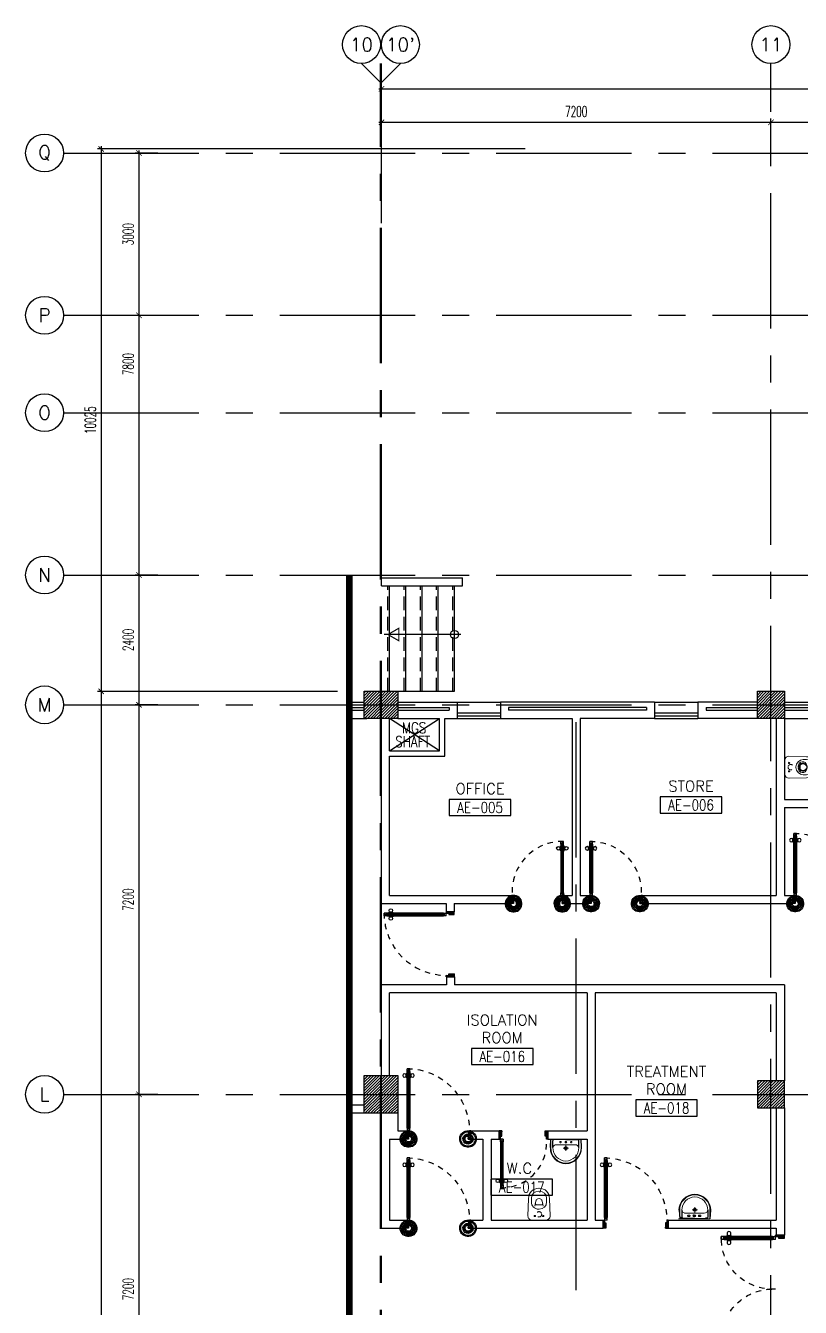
# Model space of a CAD drawing. Extents: x 0.8 to 94.1, y -6.1 to 84.2.
# Drawn here: x 0.78 to 15.1, y 60.55 to 84.24 of the extents above; entities that cross this region are included whole.
import ezdxf
from ezdxf.enums import TextEntityAlignment as Align

# ---------------------------------------------------------------- set-up
doc = ezdxf.new("R2010")
doc.units = 0
doc.header["$MEASUREMENT"] = 0
doc.header["$PDMODE"] = 3
doc.header["$PDSIZE"] = 0.1
for name, pattern in [('CENTER2', [1.125, 0.75, -0.125, 0.125, -0.125]), ('CENTERX2', [4, 2.5, -0.5, 0.5, -0.5]), ('DASHED', [0.75, 0.5, -0.25]), ('HIDDEN', [0.375, 0.25, -0.125]), ('HIDDEN2', [0.1875, 0.125, -0.0625])]:
    doc.linetypes.add(name, pattern=pattern)
doc.layers.get('0').update_dxf_attribs({"color": 11, "linetype": 'CONTINUOUS'})
doc.layers.get('DEFPOINTS').update_dxf_attribs({"color": 11, "linetype": 'CONTINUOUS'})
for name, color, linetype in [('AX', 11, 'CONTINUOUS'), ('AX-CR', 11, 'CONTINUOUS'), ('AX-DIM', 11, 'CONTINUOUS'), ('AX-TXT', 11, 'CONTINUOUS'), ('AXES', 11, 'CENTERX2'), ('COL', 11, 'CONTINUOUS'), ('DOOR', 11, 'CONTINUOUS'), ('DOOR-DIM', 11, 'CONTINUOUS'), ('ELEV', 11, 'CONTINUOUS'), ('FIX', 11, 'CONTINUOUS'), ('HAT', 11, 'CONTINUOUS'), ('INSUL', 11, 'CONTINUOUS'), ('RM-BOX', 11, 'CONTINUOUS'), ('RM-NAME', 11, 'CONTINUOUS'), ('RM-NO', 11, 'CONTINUOUS'), ('SHAFT', 11, 'CONTINUOUS'), ('Step', 11, 'CONTINUOUS'), ('STR', 11, 'CONTINUOUS'), ('WALL', 11, 'CONTINUOUS'), ('WIN', 11, 'CONTINUOUS')]:
    doc.layers.add(name, color=color, linetype=linetype)
doc.styles.add('ROMANS', font='ROMANS.shx', dxfattribs={"width": 0.6})
doc.dimstyles.new('STANDARD in', dxfattribs={"dimtxt": 0.2, "dimasz": 0.1, "dimexe": 0.07, "dimexo": 0.05, "dimgap": 0.1, "dimtad": 1, "dimdec": 0, "dimlfac": 1000, "dimzin": 0, "dimdsep": 46, "dimtxsty": 'ROMANS', "dimblk": 'ARCHTICK', "dimcen": 0.05, "dimdle": 0.05, "dimclrd": 7, "dimclre": 7, "dimclrt": 2, "dimadec": 0, "dimazin": 0, "dimtfac": 1, "dimtdec": 0, "dimtmove": 2, "dimatfit": 3, "dimldrblk": 'ARCHTICK', "dimfxl": 0, "dimtolj": 1, "dimtzin": 0, "dimarcsym": 0})

# ---------------------------------------------------------------- blocks, each defined once
blk = doc.blocks.new('_ARCHTICK')
at = {"color": 0, "linetype": 'ByBlock', "const_width": 0.15}
blk.add_lwpolyline([(-0.5, -0.5), (0.5, 0.5)], dxfattribs=at)
blk = doc.blocks.new('*D137')
at = {"layer": 'AX-DIM', "color": 7, "lineweight": -2}
for p, q in [((7.307, 83.075), (82.097, 83.075)), ((7.357, 80.592), (7.357, 83.145)), ((82.047, 70.946), (82.047, 83.145))]:
    blk.add_line(p, q, dxfattribs=at)
at = {"layer": 'DEFPOINTS', "color": 0}
for p in [(82.047, 83.075), (7.357, 80.542), (82.047, 70.896)]:
    blk.add_point(p, dxfattribs=at)
at = {"layer": 'AX-DIM', "color": 7, "lineweight": -2, "xscale": 0.1, "yscale": 0.1, "zscale": 0.1, "rotation": 180}
blk.add_blockref('_ARCHTICK', (7.357, 83.075), dxfattribs=at)
at = {"layer": 'AX-DIM', "color": 7, "lineweight": -2, "xscale": 0.1, "yscale": 0.1, "zscale": 0.1}
blk.add_blockref('_ARCHTICK', (82.047, 83.075), dxfattribs=at)
at = {"layer": 'AX-DIM', "color": 2, "insert": (44.702, 83.275), "char_height": 0.2, "attachment_point": 5, "style": 'ROMANS'}
blk.add_mtext('\\A1;74690', dxfattribs=at)
blk = doc.blocks.new('A$C24ED45A6')
at = {"layer": 'DOOR', "color": 0, "linetype": 'ByBlock'}
for p, q in [((909, 1055), (909, 990)), ((918, 1055), (909, 1055)), ((918, 990), (909, 990)), ((918, 978), (918, 1068)), ((925, 1068), (918, 1068)), ((918, 1055), (918, 990)), ((925, 978), (918, 978)), ((925, 1100), (925, 1150)), ((925, 1150), (975, 1150)), ((975, 1150), (925, 1150)), ((942, 1100), (925, 1100)), ((942, 1100), (942, 1120)), ((958, 1120), (942, 1120)), ((958, 1100), (958, 1120)), ((975, 1100), (958, 1100)), ((975, 1100), (975, 1150)), ((975, 1068), (982, 1068)), ((975, 978), (982, 978)), ((982, 978), (982, 1068)), ((982, 1055), (982, 990)), ((982, 1055), (991, 1055)), ((982, 990), (991, 990)), ((991, 1055), (991, 990)), ((0, 0), (0, 150)), ((0, 150), (25, 150)), ((50, 0), (0, 0)), ((25, 150), (25, 100)), ((25, 100), (50, 100)), ((50, 100), (50, 0)), ((925, 150), (925, 200)), ((925, 200), (942, 200)), ((925, 150), (975, 150)), ((942, 200), (942, 180)), ((942, 180), (958, 180)), ((975, 100), (950, 100)), ((950, 100), (950, 0)), ((958, 180), (958, 200)), ((958, 200), (975, 200)), ((975, 200), (975, 150)), ((1000, 150), (975, 150)), ((975, 150), (975, 100)), ((1000, 150), (1000, 0)), ((950, 0), (1000, 0))]:
    blk.add_line(p, q, dxfattribs=at)
at = {"layer": 'DOOR', "linetype": 'ByBlock'}
for p, q in [((925, 1100), (925, 200)), ((942, 200), (942, 1100)), ((958, 200), (958, 1100)), ((975, 200), (975, 1100))]:
    blk.add_line(p, q, dxfattribs=at)
at = {"layer": 'DOOR', "color": 9, "linetype": 'ByBlock'}
for p, q in [((50, 0), (0, 114)), ((50, 0), (0, 40)), ((50, 0), (37, 100)), ((950, 0), (1000, 114)), ((950, 0), (963, 100)), ((950, 0), (1000, 40))]:
    blk.add_line(p, q, dxfattribs=at)
at = {"layer": 'DOOR', "color": 0, "linetype": 'ByBlock'}
for centre in [(876, 1023), (1024, 1023)]:
    blk.add_circle(centre, 32.4, dxfattribs=at)
at = {"layer": 'DOOR', "linetype": 'HIDDEN', "ltscale": 0.5}
blk.add_arc((950, 222), 928, 88.456, 184.4816, dxfattribs=at)
at = {"layer": 'DOOR', "color": 9, "linetype": 'ByBlock'}
for centre, radius, start, end in [((50, 0), 154, 103.7142, 108.8947), ((50, 0), 134, 100.72, 111.8402), ((50, 0), 114, 102.6226, 115.9162), ((50, 0), 94.4, 90, 121.9818), ((50, 0), 74.4, 90, 132.2236), ((50, 0), 54.4, 90, 156.7926), ((50, 0), 34.4, 90, 180), ((50, 0), 14.4, 90, 180), ((950, 0), 94.4, 58.0182, 90), ((950, 0), 74.4, 47.7764, 90), ((950, 0), 54.4, 23.2074, 90), ((950, 0), 34.4, 0, 90), ((950, 0), 14.4, 0, 90), ((950, 0), 134, 68.1598, 79.28), ((950, 0), 114, 64.0838, 77.3774), ((950, 0), 154, 71.1053, 76.2858)]:
    blk.add_arc(centre, radius, start, end, dxfattribs=at)
at = {"layer": 'WALL'}
blk.add_line((1000, 0), (1000, 150), dxfattribs=at)
blk = doc.blocks.new('RM1')
at = {"layer": 'RM-BOX'}
blk.add_lwpolyline([(570, -200), (-570, -200), (-570, -500), (570, -500)], close=True, dxfattribs=at)
at = {"layer": 'RM-NAME', "style": 'ROMANS'}
for tag, p in [('ROOMNAME1', (0, 324)), ('ROOMNAME2', (0, 0))]:
    blk.add_attdef(tag, text='', height=200, dxfattribs=at).set_placement(p, align=Align.MIDDLE)
at = {"layer": 'RM-NO', "style": 'ROMANS', "width": 0.8}
blk.add_attdef('ROOMNO', text='', height=200, dxfattribs=at).set_placement((0, -350), align=Align.MIDDLE)
blk = doc.blocks.new('*X116')
at = {"color": 0}
for p, q in [((73379, 62348), (73832, 62801)), ((73379, 62401), (73779, 62801)), ((73379, 62454), (73726, 62801)), ((73379, 62507), (73673, 62801)), ((73379, 62560), (73620, 62801)), ((73379, 62614), (73567, 62801)), ((73379, 62667), (73514, 62801)), ((73379, 62720), (73461, 62801)), ((73379, 62773), (73408, 62801)), ((73385, 62301), (73879, 62795)), ((73438, 62301), (73879, 62742)), ((73491, 62301), (73879, 62689)), ((73544, 62301), (73879, 62636)), ((73597, 62301), (73879, 62583)), ((73650, 62301), (73879, 62530)), ((73703, 62301), (73879, 62477)), ((73756, 62301), (73879, 62424)), ((73809, 62301), (73879, 62371)), ((73862, 62301), (73879, 62318))]:
    blk.add_line(p, q, dxfattribs=at)
blk = doc.blocks.new('LAV1')
at = {"layer": 'FIX', "linetype": 'DASHED', "lineweight": 20, "ltscale": 0.05}
for p, q in [((0, 170), (0, 270)), ((0, 170), (0, 270)), ((50, 220), (-50, 220))]:
    blk.add_line(p, q, dxfattribs=at)
at = {"layer": 'FIX', "linetype": 'ByBlock', "ltscale": 0.3}
for p, q in [((-287, 210), (-280, 50)), ((-240, 210), (-240, 85)), ((0, 60), (-215, 60)), ((0, 60), (215, 60)), ((240, 210), (240, 85)), ((287, 210), (280, 50))]:
    blk.add_line(p, q, dxfattribs=at)
at = {"layer": 'FIX', "linetype": 'Continuous', "lineweight": 20}
for p, q in [((-280, 210), (-280, 50)), ((0, 50), (-280, 50)), ((0, 50), (-247, 50)), ((0, 155), (-170, 155)), ((0, 155), (170, 155)), ((0, 50), (280, 50)), ((0, 50), (247, 50)), ((280, 210), (280, 50))]:
    blk.add_line(p, q, dxfattribs=at)
at = {"layer": 'FIX', "lineweight": 20}
for p, q in [((16, 107), (-15, 107)), ((0, 92), (0, 123))]:
    blk.add_line(p, q, dxfattribs=at)
for centre, radius in [((0, 220), 29.5), ((0, 220), 22.5), ((0, 107), 15.5)]:
    blk.add_circle(centre, radius, dxfattribs=at)
at = {"layer": 'FIX', "linetype": 'HIDDEN', "lineweight": 20, "ltscale": 0.05}
for centre in [(-100, 107), (100, 107)]:
    blk.add_circle(centre, 12.4, dxfattribs=at)
at = {"layer": 'FIX', "linetype": 'ByBlock', "ltscale": 0.3}
for centre, radius, start, end in [((5, 212), 292, 90.9964, 180.3903), ((-5, 212), 292, 359.6097, 89.0036), ((-215, 85), 25, 180, 270), ((215, 85), 25, 270, 0)]:
    blk.add_arc(centre, radius, start, end, dxfattribs=at)
at = {"layer": 'FIX', "linetype": 'Continuous', "lineweight": 20}
for centre, radius, start, end in [((5, 212), 285, 91.0202, 180.4), ((-5, 212), 285, 359.6, 88.9798), ((5, 212), 245, 91.1813, 180.4657), ((-5, 212), 245, 359.5343, 88.8187), ((-170, 225), 70, 180, 270), ((170, 225), 70, 270, 0)]:
    blk.add_arc(centre, radius, start, end, dxfattribs=at)
blk = doc.blocks.new('COL50')
at = {"layer": 'COL'}
blk.add_lwpolyline([(-250, 250), (-250, -250), (250, -250), (250, 250)], close=True, dxfattribs=at)
blk = doc.blocks.new('*X115')
at = {"color": 0}
for p, q in [((73379, 69508), (73872, 70001)), ((73379, 69561), (73819, 70001)), ((73379, 69614), (73766, 70001)), ((73379, 69667), (73713, 70001)), ((73379, 69720), (73660, 70001)), ((73379, 69773), (73607, 70001)), ((73379, 69826), (73554, 70001)), ((73379, 69879), (73501, 70001)), ((73379, 69932), (73448, 70001)), ((73379, 69985), (73395, 70001)), ((73425, 69501), (73879, 69955)), ((73478, 69501), (73879, 69902)), ((73532, 69501), (73879, 69849)), ((73585, 69501), (73879, 69796)), ((73638, 69501), (73879, 69743)), ((73691, 69501), (73879, 69690)), ((73744, 69501), (73879, 69637)), ((73797, 69501), (73879, 69584)), ((73850, 69501), (73879, 69531))]:
    blk.add_line(p, q, dxfattribs=at)
blk = doc.blocks.new('WC1')
at = {"layer": 'FIX', "lineweight": 20}
for p, q in [((-482, 5), (-482, -5)), ((-429, 5), (-429, -5)), ((-289, 24), (-295, 0)), ((-295, 0), (-289, -24)), ((35, 204), (-293, 194)), ((-230, 141), (-293, 141)), ((-150, 76), (-245, 60)), ((-94, 5), (-94, -5)), ((108, 0), (108, 131)), ((108, -131), (108, 0)), ((-293, -141), (-230, -141)), ((-293, -194), (35, -204)), ((-245, -60), (-150, -76)), ((32, -204), (35, -204))]:
    blk.add_line(p, q, dxfattribs=at)
at = {"layer": 'FIX', "linetype": 'Continuous', "lineweight": 20}
blk.add_line((-175, -47), (-175, 45), dxfattribs=at)
at = {"layer": 'FIX', "linetype": 'HIDDEN2', "lineweight": 20, "ltscale": 0.3}
blk.add_circle((0, 0), 49.8, dxfattribs=at)
at = {"layer": 'FIX', "linetype": 'HIDDEN', "lineweight": 20, "ltscale": 0.05}
for centre in [(32, 78), (32, -77)]:
    blk.add_circle(centre, 11.6, dxfattribs=at)
at = {"layer": 'FIX', "lineweight": 20}
for centre, radius, start, end in [((-293, 5), 189, 90, 180), ((-293, 5), 136, 90, 180), ((-228, -7), 68.2, 128.9242, 152.8468), ((-219, -18), 82, 108.496, 128.9242), ((-230, 5), 136, 360, 90), ((35, 131), 73, 360, 90), ((-293, -5), 189, 180, 270), ((-293, -5), 136, 180, 270), ((-228, 7), 68.2, 207.1532, 231.0758), ((-219, 18), 82, 231.0758, 251.504), ((-230, -5), 136, 270, 0), ((35, -131), 73, 270, 0)]:
    blk.add_arc(centre, radius, start, end, dxfattribs=at)
at = {"layer": 'FIX', "linetype": 'Continuous', "lineweight": 20}
for centre, start, end in [((-198, 46), 357.6662, 91.6121), ((-197, -46), 268.3879, 2.3338)]:
    blk.add_arc(centre, 22.3, start, end, dxfattribs=at)
blk = doc.blocks.new('*D161')
at = {"layer": 'AX-DIM', "color": 7, "linetype": 'ByBlock', "lineweight": -2}
for p, q in [((14.507, 82.457), (21.807, 82.457)), ((14.557, 82.107), (14.557, 82.527)), ((21.757, 82.107), (21.757, 82.527))]:
    blk.add_line(p, q, dxfattribs=at)
at = {"layer": 'DEFPOINTS', "color": 0, "linetype": 'ByBlock'}
for p in [(21.757, 82.457), (14.557, 82.057), (21.757, 82.057)]:
    blk.add_point(p, dxfattribs=at)
at = {"layer": 'AX-DIM', "color": 7, "linetype": 'ByBlock', "lineweight": -2, "xscale": 0.1, "yscale": 0.1, "zscale": 0.1, "rotation": 180}
blk.add_blockref('_ARCHTICK', (14.557, 82.457), dxfattribs=at)
at = {"layer": 'AX-DIM', "color": 7, "linetype": 'ByBlock', "lineweight": -2, "xscale": 0.1, "yscale": 0.1, "zscale": 0.1}
blk.add_blockref('_ARCHTICK', (21.757, 82.457), dxfattribs=at)
at = {"layer": 'AX-DIM', "color": 2, "linetype": 'ByBlock', "insert": (18.157, 82.657), "char_height": 0.2, "attachment_point": 5, "style": 'ROMANS'}
blk.add_mtext('\\A1;7200', dxfattribs=at)
blk = doc.blocks.new('*D160')
at = {"layer": 'AX-DIM', "color": 7, "linetype": 'ByBlock', "lineweight": -2}
for p, q in [((7.307, 82.457), (14.607, 82.457)), ((7.357, 82.107), (7.357, 82.527)), ((14.557, 82.107), (14.557, 82.527))]:
    blk.add_line(p, q, dxfattribs=at)
at = {"layer": 'DEFPOINTS', "color": 0, "linetype": 'ByBlock'}
for p in [(14.557, 82.457), (7.357, 82.057), (14.557, 82.057)]:
    blk.add_point(p, dxfattribs=at)
at = {"layer": 'AX-DIM', "color": 7, "linetype": 'ByBlock', "lineweight": -2, "xscale": 0.1, "yscale": 0.1, "zscale": 0.1, "rotation": 180}
blk.add_blockref('_ARCHTICK', (7.357, 82.457), dxfattribs=at)
at = {"layer": 'AX-DIM', "color": 7, "linetype": 'ByBlock', "lineweight": -2, "xscale": 0.1, "yscale": 0.1, "zscale": 0.1}
blk.add_blockref('_ARCHTICK', (14.557, 82.457), dxfattribs=at)
at = {"layer": 'AX-DIM', "color": 2, "linetype": 'ByBlock', "insert": (10.957, 82.657), "char_height": 0.2, "attachment_point": 5, "style": 'ROMANS'}
blk.add_mtext('\\A1;7200', dxfattribs=at)
blk = doc.blocks.new('AXU')
at = {"layer": 'AX-CR'}
blk.add_circle((0, 350), 350, dxfattribs=at)
at = {"layer": 'AX-TXT', "style": 'ROMANS'}
blk.add_attdef('AX', text='', height=250, dxfattribs=at).set_placement((0, 350), align=Align.MIDDLE)
blk = doc.blocks.new('C-300')
at = {"layer": 'HAT', "linetype": 'ByBlock', "ltscale": 0.3}
h = blk.add_hatch(dxfattribs=at)
h.set_pattern_fill('ANSI31', color=8, scale=300, style=0)
h.set_pattern_definition([(45, (-258496.182, -82361.005), (-26.5165043, 26.5165043), [])])
h.paths.add_polyline_path([(300, 500), (0, 500), (0, 250), (300, 250)])
h.paths.add_polyline_path([(300, 250), (0, 250), (0, 0), (300, 0)])
at = {"layer": 'COL'}
blk.add_lwpolyline([(0, 500), (300, 500), (300, 0), (0, 0)], close=True, dxfattribs=at)
blk = doc.blocks.new('C-300A')
at = {"layer": 'SHAFT', "color": 6, "linetype": 'ByBlock', "ltscale": 0.3}
for p in [(-300, 0), (20, 0)]:
    blk.add_blockref('C-300', p, dxfattribs=at)
blk = doc.blocks.new('DOOR100')
at = {"layer": 'DOOR', "color": 7, "linetype": 'ByBlock'}
for p, q in [((-91, 1205), (-91, 1140)), ((-82, 1205), (-91, 1205)), ((-82, 1128), (-82, 1218)), ((-75, 1218), (-82, 1218)), ((-82, 1205), (-82, 1140)), ((-75, 1250), (-75, 1300)), ((-75, 1300), (-25, 1300)), ((-25, 1300), (-75, 1300)), ((-58, 1250), (-75, 1250)), ((-58, 1250), (-58, 1270)), ((-42, 1270), (-58, 1270)), ((-42, 1250), (-42, 1270)), ((-25, 1250), (-42, 1250)), ((-25, 1250), (-25, 1300)), ((-25, 1218), (-18, 1218)), ((-18, 1128), (-18, 1218)), ((-18, 1205), (-18, 1140)), ((-18, 1205), (-9, 1205)), ((-9, 1205), (-9, 1140)), ((-82, 1140), (-91, 1140)), ((-75, 1128), (-82, 1128)), ((-25, 1128), (-18, 1128)), ((-18, 1140), (-9, 1140)), ((-1200, 0), (-1200, 150)), ((-1200, 150), (-1175, 150)), ((-1200, 150), (-1200, 0)), ((-1150, 0), (-1200, 114)), ((-1150, 0), (-1200, 40)), ((-1150, 0), (-1200, 0)), ((-1175, 150), (-1175, 100)), ((-1175, 100), (-1150, 100)), ((-1150, 0), (-1163, 100)), ((-1150, 100), (-1150, 0)), ((-75, 200), (-58, 200)), ((-75, 150), (-75, 200)), ((-75, 150), (-25, 150)), ((-58, 200), (-58, 180)), ((-58, 180), (-42, 180)), ((-50, 0), (0, 114)), ((-50, 100), (-50, 0)), ((-50, 0), (-37, 100)), ((-25, 100), (-50, 100)), ((-50, 0), (0, 40)), ((-50, 0), (0, 0)), ((-42, 200), (-25, 200)), ((-42, 180), (-42, 200)), ((-25, 200), (-25, 150)), ((0, 150), (-25, 150)), ((-25, 150), (-25, 100)), ((0, 0), (0, 150)), ((0, 150), (0, 0))]:
    blk.add_line(p, q, dxfattribs=at)
at = {"layer": 'DOOR', "linetype": 'ByBlock'}
for p, q in [((-75, 1250), (-75, 200)), ((-58, 200), (-58, 1250)), ((-42, 200), (-42, 1250)), ((-25, 200), (-25, 1250))]:
    blk.add_line(p, q, dxfattribs=at)
at = {"layer": 'DOOR', "color": 7, "linetype": 'ByBlock'}
for centre in [(-124, 1173), (24, 1173)]:
    blk.add_circle(centre, 32.4, dxfattribs=at)
at = {"layer": 'DOOR', "linetype": 'HIDDEN', "ltscale": 0.5}
blk.add_arc((-25, 150), 1150, 90, 180, dxfattribs=at)
at = {"layer": 'DOOR', "color": 7, "linetype": 'ByBlock'}
for centre, radius, start, end in [((-1150, 0), 154, 103.7142, 108.8947), ((-1150, 0), 134, 100.72, 111.8402), ((-1150, 0), 94.4, 90, 121.9818), ((-1150, 0), 74.4, 90, 132.2236), ((-1150, 0), 54.4, 90, 156.7926), ((-1150, 0), 34.4, 90, 180), ((-1150, 0), 14.4, 90, 180), ((-50, 0), 94.4, 58.0182, 90), ((-50, 0), 74.4, 47.7764, 90), ((-50, 0), 54.4, 23.2074, 90), ((-50, 0), 34.4, 0, 90), ((-50, 0), 14.4, 0, 90), ((-50, 0), 134, 68.1598, 79.28), ((-50, 0), 114, 64.0838, 77.3774), ((-50, 0), 154, 71.1053, 76.2858)]:
    blk.add_arc(centre, radius, start, end, dxfattribs=at)
blk = doc.blocks.new('DOOR90')
at = {"layer": 'DOOR', "color": 7, "linetype": 'ByBlock'}
for p, q in [((-150, 0), (0, 0)), ((-150, 0), (-150, -25)), ((0, -50), (-114, 0)), ((0, -50), (-40, 0)), ((0, -50), (0, 0)), ((-1000, -25), (-1050, -25)), ((-1050, -75), (-1050, -25)), ((-1050, -25), (-1050, -75)), ((-1000, -75), (-1050, -75)), ((-1000, -42), (-1020, -42)), ((-1020, -42), (-1020, -58)), ((-1000, -58), (-1020, -58)), ((-1000, -25), (-1000, -42)), ((-1000, -58), (-1000, -75)), ((-878, -18), (-968, -18)), ((-968, -25), (-968, -18)), ((-968, -75), (-968, -82)), ((-878, -82), (-968, -82)), ((-955, -9), (-890, -9)), ((-955, -18), (-955, -9)), ((-955, -18), (-890, -18)), ((-955, -82), (-890, -82)), ((-955, -82), (-955, -91)), ((-955, -91), (-890, -91)), ((-890, -18), (-890, -9)), ((-890, -82), (-890, -91)), ((-878, -25), (-878, -18)), ((-878, -75), (-878, -82)), ((-200, -25), (-150, -25)), ((-200, -42), (-200, -25)), ((-180, -42), (-200, -42)), ((-200, -58), (-180, -58)), ((-200, -75), (-200, -58)), ((-150, -75), (-200, -75)), ((-180, -58), (-180, -42)), ((-150, -25), (-100, -25)), ((-150, -75), (-150, -25)), ((-100, -25), (-100, -50)), ((0, -50), (-100, -37)), ((-100, -50), (0, -50)), ((-150, -875), (-100, -875)), ((-150, -900), (-150, -875)), ((-150, -900), (0, -900)), ((0, -900), (-150, -900)), ((0, -850), (-114, -900)), ((-100, -875), (-100, -850)), ((0, -850), (-100, -863)), ((-100, -850), (0, -850)), ((0, -850), (-40, -900)), ((0, -850), (0, -900))]:
    blk.add_line(p, q, dxfattribs=at)
at = {"layer": 'DOOR', "linetype": 'ByBlock'}
for p, q in [((-200, -25), (-1000, -25)), ((-200, -42), (-1000, -42)), ((-200, -58), (-1000, -58)), ((-1000, -75), (-200, -75))]:
    blk.add_line(p, q, dxfattribs=at)
at = {"layer": 'DOOR', "color": 7, "linetype": 'ByBlock'}
for centre in [(-923, 24), (-923, -124)]:
    blk.add_circle(centre, 32.4, dxfattribs=at)
for centre, radius, start, end in [((0, -50), 154, 161.1053, 166.2858), ((0, -50), 94.4, 148.0182, 180), ((0, -50), 134, 158.1598, 169.28), ((0, -50), 114, 154.0838, 167.3774), ((0, -50), 74.4, 137.7764, 180), ((0, -50), 54.4, 113.2074, 180), ((0, -50), 34.4, 90, 180), ((0, -50), 14.4, 90, 180), ((0, -850), 154, 193.7142, 198.8947), ((0, -850), 134, 190.72, 201.8402), ((0, -850), 94.4, 180, 211.9818), ((0, -850), 74.4, 180, 222.2236), ((0, -850), 54.4, 180, 246.7926), ((0, -850), 34.4, 180, 270), ((0, -850), 14.4, 180, 270)]:
    blk.add_arc(centre, radius, start, end, dxfattribs=at)
at = {"layer": 'DOOR', "linetype": 'HIDDEN', "ltscale": 0.5}
blk.add_arc((-222, -50), 828, 178.2701, 275.003, dxfattribs=at)
blk = doc.blocks.new('A$C49F1192B')
at = {"layer": 'DOOR', "color": 0, "linetype": 'ByBlock', "xscale": -1, "rotation": 270}
blk.add_blockref('DOOR100', (0, 1200), dxfattribs=at)
blk = doc.blocks.new('A$C272A55A0')
at = {"layer": 'DOOR', "color": 0, "linetype": 'ByBlock'}
for p, q in [((0, 900), (0, 1050)), ((50, 1050), (0, 1050)), ((0, 900), (25, 900)), ((25, 950), (50, 950)), ((25, 900), (25, 950)), ((75, 900), (25, 900)), ((25, 850), (25, 900)), ((58, 870), (42, 870)), ((42, 870), (42, 850)), ((50, 950), (50, 1050)), ((58, 850), (58, 870)), ((75, 900), (75, 850)), ((1725, 900), (1775, 900)), ((1725, 900), (1725, 850)), ((1742, 870), (1758, 870)), ((1742, 850), (1742, 870)), ((1750, 950), (1750, 1050)), ((1750, 1050), (1800, 1050)), ((1775, 950), (1750, 950)), ((1758, 870), (1758, 850)), ((1775, 900), (1775, 950)), ((1800, 900), (1775, 900)), ((1775, 850), (1775, 900)), ((1800, 1050), (1800, 900)), ((42, 850), (25, 850)), ((75, 850), (58, 850)), ((1725, 850), (1742, 850)), ((1758, 850), (1775, 850)), ((25, 50), (42, 50)), ((25, 50), (25, 0)), ((25, 0), (75, 0)), ((75, 0), (25, 0)), ((42, 50), (42, 30)), ((42, 30), (58, 30)), ((58, 50), (75, 50)), ((58, 50), (58, 30)), ((75, 50), (75, 0)), ((1718, 160), (1709, 160)), ((1709, 95), (1709, 160)), ((1718, 95), (1709, 95)), ((1725, 173), (1718, 173)), ((1718, 173), (1718, 83)), ((1718, 95), (1718, 160)), ((1725, 83), (1718, 83)), ((1742, 50), (1725, 50)), ((1725, 50), (1725, 0)), ((1775, 0), (1725, 0)), ((1725, 0), (1775, 0)), ((1742, 50), (1742, 30)), ((1758, 30), (1742, 30)), ((1775, 50), (1758, 50)), ((1758, 50), (1758, 30)), ((1775, 173), (1782, 173)), ((1775, 83), (1782, 83)), ((1775, 50), (1775, 0)), ((1782, 173), (1782, 83)), ((1782, 160), (1791, 160)), ((1782, 95), (1782, 160)), ((1782, 95), (1791, 95)), ((1791, 95), (1791, 160))]:
    blk.add_line(p, q, dxfattribs=at)
at = {"layer": 'DOOR', "color": 9, "linetype": 'ByBlock'}
for p, q in [((50, 1050), (0, 1010)), ((50, 1050), (0, 937)), ((50, 1050), (37, 950)), ((1750, 1050), (1800, 1010)), ((1750, 1050), (1800, 937)), ((1750, 1050), (1763, 950))]:
    blk.add_line(p, q, dxfattribs=at)
at = {"layer": 'DOOR', "linetype": 'ByBlock'}
for p, q in [((25, 850), (25, 50)), ((42, 850), (42, 50)), ((58, 850), (58, 50)), ((75, 50), (75, 850)), ((1725, 50), (1725, 850)), ((1742, 850), (1742, 50)), ((1758, 850), (1758, 50)), ((1775, 850), (1775, 50))]:
    blk.add_line(p, q, dxfattribs=at)
at = {"layer": 'DOOR', "color": 0, "linetype": 'ByBlock'}
for centre in [(1676, 128), (1824, 128)]:
    blk.add_circle(centre, 32.4, dxfattribs=at)
at = {"layer": 'DOOR', "color": 9, "linetype": 'ByBlock'}
for centre, radius, start, end in [((50, 1050), 54.4, 203.2074, 270), ((50, 1050), 74.4, 227.7764, 270), ((50, 1050), 94.4, 238.0182, 270), ((50, 1050), 114, 244.0838, 257.3774), ((50, 1050), 134, 248.1598, 259.28), ((50, 1050), 154, 251.1053, 256.2858), ((50, 1050), 34.4, 180, 270), ((50, 1050), 14.4, 180, 270), ((1750, 1050), 14.4, 270, 0), ((1750, 1050), 34.4, 270, 0), ((1750, 1050), 54.4, 270, 336.7926), ((1750, 1050), 74.4, 270, 312.2236), ((1750, 1050), 94.4, 270, 301.9818), ((1750, 1050), 114, 282.6226, 295.9162), ((1750, 1050), 134, 280.72, 291.8402), ((1750, 1050), 154, 283.7142, 288.8947)]:
    blk.add_arc(centre, radius, start, end, dxfattribs=at)
at = {"layer": 'DOOR', "linetype": 'HIDDEN', "ltscale": 0.5}
for centre, start, end in [((50, 851), 268.3174, 3.2965), ((1750, 851), 176.7035, 271.6826)]:
    blk.add_arc(centre, 851, start, end, dxfattribs=at)
at = {"layer": 'WALL', "linetype": 'ByBlock'}
blk.add_line((1800, 900), (1800, 1050), dxfattribs=at)
blk = doc.blocks.new('AXR')
at = {"layer": 'AX-CR'}
blk.add_circle((350, 0), 350, dxfattribs=at)
at = {"layer": 'AX-TXT', "style": 'ROMANS'}
blk.add_attdef('AX', text='', height=250, dxfattribs=at).set_placement((350, 0), align=Align.MIDDLE)
blk = doc.blocks.new('*D139')
at = {"layer": 'AX-DIM', "color": 7, "lineweight": -2}
for p, q in [((6.542, 71.939), (2.103, 71.939)), ((2.173, 71.989), (2.173, 12.569)), ((12.756, 12.619), (2.103, 12.619))]:
    blk.add_line(p, q, dxfattribs=at)
at = {"layer": 'DEFPOINTS', "color": 0}
for p in [(6.592, 71.939), (2.173, 12.619), (12.806, 12.619)]:
    blk.add_point(p, dxfattribs=at)
at = {"layer": 'AX-DIM', "color": 7, "lineweight": -2, "xscale": 0.1, "yscale": 0.1, "zscale": 0.1}
for p, rotation in [((2.173, 71.939), 90), ((2.173, 12.619), 270)]:
    blk.add_blockref('_ARCHTICK', p, dxfattribs=dict(at, rotation=rotation))
at = {"layer": 'AX-DIM', "color": 2, "insert": (1.973, 42.279), "char_height": 0.2, "attachment_point": 5, "rotation": 90, "style": 'ROMANS'}
blk.add_mtext('\\A1;59320', dxfattribs=at)
blk = doc.blocks.new('*D140')
at = {"layer": 'AX-DIM', "color": 7, "lineweight": -2}
for p, q in [((3.223, 71.689), (2.803, 71.689)), ((2.873, 71.739), (2.873, 64.439)), ((3.223, 64.489), (2.803, 64.489))]:
    blk.add_line(p, q, dxfattribs=at)
at = {"layer": 'DEFPOINTS', "color": 0}
for p in [(3.273, 71.689), (2.873, 64.489), (3.273, 64.489)]:
    blk.add_point(p, dxfattribs=at)
at = {"layer": 'AX-DIM', "color": 7, "lineweight": -2, "xscale": 0.1, "yscale": 0.1, "zscale": 0.1}
for p, rotation in [((2.873, 71.689), 90), ((2.873, 64.489), 270)]:
    blk.add_blockref('_ARCHTICK', p, dxfattribs=dict(at, rotation=rotation))
at = {"layer": 'AX-DIM', "color": 2, "insert": (2.673, 68.089), "char_height": 0.2, "attachment_point": 5, "rotation": 90, "style": 'ROMANS'}
blk.add_mtext('\\A1;7200', dxfattribs=at)
blk = doc.blocks.new('*D153')
at = {"layer": 'AX-DIM', "color": 7, "lineweight": -2}
for p, q in [((3.223, 64.489), (2.803, 64.489)), ((2.873, 64.539), (2.873, 57.239)), ((3.223, 57.289), (2.803, 57.289))]:
    blk.add_line(p, q, dxfattribs=at)
at = {"layer": 'DEFPOINTS', "color": 0}
for p in [(3.273, 64.489), (2.873, 57.289), (3.273, 57.289)]:
    blk.add_point(p, dxfattribs=at)
at = {"layer": 'AX-DIM', "color": 7, "lineweight": -2, "xscale": 0.1, "yscale": 0.1, "zscale": 0.1}
for p, rotation in [((2.873, 64.489), 90), ((2.873, 57.289), 270)]:
    blk.add_blockref('_ARCHTICK', p, dxfattribs=dict(at, rotation=rotation))
at = {"layer": 'AX-DIM', "color": 2, "insert": (2.673, 60.889), "char_height": 0.2, "attachment_point": 5, "rotation": 90, "style": 'ROMANS'}
blk.add_mtext('\\A1;7200', dxfattribs=at)
blk = doc.blocks.new('*D154')
at = {"layer": 'AX-DIM', "color": 7, "linetype": 'ByBlock', "lineweight": -2}
for p, q in [((2.173, 82.014), (2.173, 71.889)), ((10.016, 81.964), (2.103, 81.964)), ((2.823, 71.939), (2.103, 71.939))]:
    blk.add_line(p, q, dxfattribs=at)
at = {"layer": 'DEFPOINTS', "color": 0, "linetype": 'ByBlock'}
for p in [(10.066, 81.964), (2.173, 71.939), (2.873, 71.939)]:
    blk.add_point(p, dxfattribs=at)
at = {"layer": 'AX-DIM', "color": 7, "linetype": 'ByBlock', "lineweight": -2, "xscale": 0.1, "yscale": 0.1, "zscale": 0.1}
for p, rotation in [((2.173, 81.964), 90), ((2.173, 71.939), 270)]:
    blk.add_blockref('_ARCHTICK', p, dxfattribs=dict(at, rotation=rotation))
at = {"layer": 'AX-DIM', "color": 2, "linetype": 'ByBlock', "insert": (1.973, 76.952), "char_height": 0.2, "attachment_point": 5, "rotation": 90, "style": 'ROMANS'}
blk.add_mtext('\\A1;10025', dxfattribs=at)
blk = doc.blocks.new('*D155')
at = {"layer": 'AX-DIM', "color": 7, "lineweight": -2}
for p, q in [((3.223, 81.889), (2.803, 81.889)), ((2.873, 81.939), (2.873, 74.039)), ((3.223, 74.089), (2.803, 74.089))]:
    blk.add_line(p, q, dxfattribs=at)
at = {"layer": 'DEFPOINTS', "color": 0}
for p in [(3.273, 81.889), (2.873, 74.089), (3.273, 74.089)]:
    blk.add_point(p, dxfattribs=at)
at = {"layer": 'AX-DIM', "color": 7, "lineweight": -2, "xscale": 0.1, "yscale": 0.1, "zscale": 0.1}
for p, rotation in [((2.873, 81.889), 90), ((2.873, 74.089), 270)]:
    blk.add_blockref('_ARCHTICK', p, dxfattribs=dict(at, rotation=rotation))
at = {"layer": 'AX-DIM', "color": 2, "insert": (2.673, 77.989), "char_height": 0.2, "attachment_point": 5, "rotation": 90, "style": 'ROMANS'}
blk.add_mtext('\\A1;7800', dxfattribs=at)
blk = doc.blocks.new('*D156')
at = {"layer": 'AX-DIM', "color": 7, "lineweight": -2}
for p, q in [((3.223, 74.089), (2.803, 74.089)), ((2.873, 74.139), (2.873, 71.639)), ((3.223, 71.689), (2.803, 71.689))]:
    blk.add_line(p, q, dxfattribs=at)
at = {"layer": 'DEFPOINTS', "color": 0}
for p in [(3.273, 74.089), (2.873, 71.689), (3.273, 71.689)]:
    blk.add_point(p, dxfattribs=at)
at = {"layer": 'AX-DIM', "color": 7, "lineweight": -2, "xscale": 0.1, "yscale": 0.1, "zscale": 0.1}
for p, rotation in [((2.873, 74.089), 90), ((2.873, 71.689), 270)]:
    blk.add_blockref('_ARCHTICK', p, dxfattribs=dict(at, rotation=rotation))
at = {"layer": 'AX-DIM', "color": 2, "insert": (2.673, 72.889), "char_height": 0.2, "attachment_point": 5, "rotation": 90, "style": 'ROMANS'}
blk.add_mtext('\\A1;2400', dxfattribs=at)
blk = doc.blocks.new('*D157')
at = {"layer": 'AX-DIM', "color": 7, "lineweight": -2}
for p, q in [((3.223, 81.889), (2.803, 81.889)), ((2.873, 81.939), (2.873, 78.839)), ((3.223, 78.889), (2.803, 78.889))]:
    blk.add_line(p, q, dxfattribs=at)
at = {"layer": 'DEFPOINTS', "color": 0}
for p in [(3.273, 81.889), (2.873, 78.889), (3.273, 78.889)]:
    blk.add_point(p, dxfattribs=at)
at = {"layer": 'AX-DIM', "color": 7, "lineweight": -2, "xscale": 0.1, "yscale": 0.1, "zscale": 0.1}
for p, rotation in [((2.873, 81.889), 90), ((2.873, 78.889), 270)]:
    blk.add_blockref('_ARCHTICK', p, dxfattribs=dict(at, rotation=rotation))
at = {"layer": 'AX-DIM', "color": 2, "insert": (2.673, 80.389), "char_height": 0.2, "attachment_point": 5, "rotation": 90, "style": 'ROMANS'}
blk.add_mtext('\\A1;3000', dxfattribs=at)

msp = doc.modelspace()

# ---------------------------------------------------------------- hatches: boundary and pattern name
at = {"layer": 'HAT'}
h = msp.add_hatch(dxfattribs=at)
h.set_pattern_fill('ANSI31', color=256, scale=0.3, style=0)
h.set_pattern_definition([(45, (-376.408534, 1.958326), (-0.0265165043, 0.0265165043), [])])
h.paths.add_polyline_path([(7.3367, 64.4893), (7.3367, 64.8393), (7.0367, 64.8393), (7.0367, 64.4893)])
h.paths.add_polyline_path([(7.0367, 64.1393), (7.3367, 64.1393), (7.3367, 64.4893), (7.0367, 64.4893)])
h = msp.add_hatch(dxfattribs=at)
h.set_pattern_fill('ANSI31', color=256, scale=0.3, style=0)
h.set_pattern_definition([(45, (-376.088534, 1.958326), (-0.0265165043, 0.0265165043), [])])
h.paths.add_polyline_path([(7.6567, 64.4893), (7.6567, 64.8393), (7.3567, 64.8393), (7.3567, 64.4893)])
h.paths.add_polyline_path([(7.3567, 64.1393), (7.6567, 64.1393), (7.6567, 64.4893), (7.3567, 64.4893)])

# ---------------------------------------------------------------- linework, layer by layer
at = {"layer": 'AXES'}
for p, q in [((7.3367, 83.1941), (6.9867, 83.5441)), ((7.3367, 6.005), (7.3367, 83.5441)), ((7.3567, 6.005), (7.3567, 83.5441)), ((7.3567, 83.1941), (7.7067, 83.5441)), ((14.5567, -5.3521), (14.5567, 83.5441)), ((1.4772, 81.8893), (23.5567, 81.8893)), ((1.4772, 78.8893), (23.5567, 78.8893)), ((1.4772, 77.0893), (23.5567, 77.0893)), ((1.4772, 74.0893), (23.5567, 74.0893)), ((1.4772, 71.6893), (23.5567, 71.6893)), ((10.9567, 12.8693), (10.9567, 71.6893)), ((1.4772, 64.4893), (93.3752, 64.4893))]:
    msp.add_line(p, q, dxfattribs=at)
at = {"layer": 'COL'}
for points in [[(14.3067, 71.4393), (14.3067, 71.9393), (14.8067, 71.9393), (14.8067, 71.4393)], [(7.3367, 64.8393), (7.3367, 64.1393), (7.0367, 64.1393), (7.0367, 64.8393)], [(7.6567, 64.8393), (7.6567, 64.1393), (7.3567, 64.1393), (7.3567, 64.8393)]]:
    msp.add_lwpolyline(points, close=True, dxfattribs=at)
at = {"layer": 'ELEV', "linetype": 'CENTER2', "const_width": 0.12}
msp.add_lwpolyline([(6.7631, 10.6321), (6.7631, 74.0893)], dxfattribs=at)
at = {"layer": 'FIX', "color": 32, "linetype": 'ByBlock', "ltscale": 0.3}
for p, q in [((12.8632, 62.3473), (12.8702, 62.1873)), ((12.9102, 62.3473), (12.9102, 62.2223)), ((13.3902, 62.3473), (13.3902, 62.2223)), ((13.4372, 62.3473), (13.4302, 62.1873)), ((13.1272, 62.1973), (12.9122, 62.1973)), ((13.1272, 62.1973), (13.3422, 62.1973))]:
    msp.add_line(p, q, dxfattribs=at)
at = {"layer": 'FIX', "linetype": 'Continuous', "lineweight": 20}
for p, q in [((12.8702, 62.3473), (12.8702, 62.1873)), ((13.4302, 62.3473), (13.4302, 62.1873)), ((13.1272, 62.1873), (12.8472, 62.1873)), ((13.1272, 62.1873), (12.8799, 62.1873)), ((13.1272, 62.2923), (12.9572, 62.2923)), ((13.1272, 62.2923), (13.2972, 62.2923)), ((13.1272, 62.1873), (13.4072, 62.1873)), ((13.1272, 62.1873), (13.3745, 62.1873))]:
    msp.add_line(p, q, dxfattribs=at)
at = {"layer": 'FIX', "color": 32, "linetype": 'DASHED', "lineweight": 20, "ltscale": 0.05}
for p, q in [((13.1007, 62.3573), (13.2007, 62.3573)), ((13.1507, 62.3073), (13.1507, 62.4073)), ((13.1507, 62.3073), (13.1507, 62.4073))]:
    msp.add_line(p, q, dxfattribs=at)
at = {"layer": 'FIX', "color": 32, "lineweight": 20}
for p, q in [((13.1116, 62.2448), (13.1427, 62.2448)), ((13.1272, 62.2293), (13.1272, 62.2604))]:
    msp.add_line(p, q, dxfattribs=at)
at = {"layer": 'FIX', "lineweight": 20}
for centre, radius in [((13.1507, 62.3573), 0.0295), ((13.1507, 62.3573), 0.0225), ((13.1272, 62.2448), 0.0155)]:
    msp.add_circle(centre, radius, dxfattribs=at)
at = {"layer": 'FIX', "color": 32, "linetype": 'HIDDEN', "lineweight": 20, "ltscale": 0.05}
for centre in [(13.0272, 62.2448), (13.2272, 62.2448)]:
    msp.add_circle(centre, 0.0124, dxfattribs=at)
at = {"layer": 'FIX', "color": 32, "linetype": 'ByBlock', "ltscale": 0.3}
for centre, radius, start, end in [((13.1553, 62.3493), 0.2921, 90.99638, 180.39035), ((13.1451, 62.3493), 0.2921, 359.60965, 89.00362), ((12.9122, 62.2223), 0.025, 180, 270), ((13.3422, 62.2223), 0.025, 270, 0)]:
    msp.add_arc(centre, radius, start, end, dxfattribs=at)
at = {"layer": 'FIX', "linetype": 'Continuous', "lineweight": 20}
for centre, radius, start, end in [((13.1553, 62.3493), 0.2851, 91.02017, 180.39998), ((13.1553, 62.3493), 0.2451, 91.18134, 180.46566), ((13.1451, 62.3493), 0.2851, 359.60002, 88.97983), ((13.1451, 62.3493), 0.2451, 359.53434, 88.81866), ((12.9802, 62.3623), 0.07, 180, 270), ((13.3202, 62.3623), 0.07, 270, 0)]:
    msp.add_arc(centre, radius, start, end, dxfattribs=at)
at = {"layer": 'INSUL'}
for p, q in [((6.8277, 71.6393), (7.0367, 71.6393)), ((6.8277, 71.5893), (7.0367, 71.5893)), ((7.6567, 71.6393), (8.6067, 71.6393)), ((7.6567, 71.5893), (8.6067, 71.5893)), ((8.6067, 71.6393), (8.6067, 71.5893)), ((12.2567, 71.6393), (9.7067, 71.6393)), ((9.7067, 71.6393), (9.7067, 71.5893)), ((12.2567, 71.5893), (9.7067, 71.5893)), ((12.2567, 71.6393), (12.2567, 71.5893)), ((13.3567, 71.6393), (13.3567, 71.5893)), ((13.3567, 71.6393), (14.3067, 71.6393)), ((13.3567, 71.5893), (14.3067, 71.5893)), ((14.8067, 71.6393), (16.9067, 71.6393)), ((14.8067, 71.5893), (16.9067, 71.5893))]:
    msp.add_line(p, q, dxfattribs=at)
at = {"layer": 'SHAFT', "linetype": 'ByBlock'}
for p, q in [((8.4267, 70.8393), (7.5067, 71.4353)), ((7.5067, 70.8393), (8.4267, 71.4353))]:
    msp.add_line(p, q, dxfattribs=at)
at = {"layer": 'Step'}
for p, q in [((7.3567, 74.0393), (8.8567, 74.0393)), ((7.3567, 73.8893), (7.3567, 74.0393)), ((8.8567, 73.8893), (8.8567, 74.0393)), ((7.3567, 73.8893), (8.8567, 73.8893)), ((7.5067, 71.9393), (7.5067, 73.8893)), ((7.8067, 71.9393), (7.8067, 73.8893)), ((8.1067, 71.9393), (8.1067, 73.8893)), ((8.4067, 71.9393), (8.4067, 73.8893)), ((8.7067, 71.9393), (8.7067, 73.8893)), ((7.5067, 71.9393), (8.7067, 71.9393))]:
    msp.add_line(p, q, dxfattribs=at)
at = {"layer": 'Step', "linetype": 'HIDDEN'}
for p, q in [((7.4767, 71.9393), (7.4767, 73.8893)), ((7.7767, 71.9393), (7.7767, 73.8893)), ((8.0767, 71.9393), (8.0767, 73.8893)), ((8.3767, 71.9393), (8.3767, 73.8893)), ((8.6767, 71.9393), (8.6767, 73.8893))]:
    msp.add_line(p, q, dxfattribs=at)
at = {"layer": 'STR'}
msp.add_line((8.8231, 72.9893), (7.4067, 72.9893), dxfattribs=at)
at = {"layer": 'STR', "const_width": 0.0215}
msp.add_lwpolyline([(7.6765, 73.1048), (7.6765, 72.8739), (7.4765, 72.9893)], close=True, dxfattribs=at)
msp.add_lwpolyline([(7.6765, 73.1048), (7.6765, 72.8739), (7.4765, 72.9893)], close=True, dxfattribs=at)
msp.add_lwpolyline([(7.6765, 73.1048), (7.6765, 72.8739), (7.4765, 72.9893)], close=True, dxfattribs=at)
msp.add_lwpolyline([(7.6765, 73.1048), (7.6765, 72.8739), (7.4765, 72.9893)], close=True, dxfattribs=at)
at = {"layer": 'STR'}
msp.add_circle((8.7067, 72.9893), 0.075, dxfattribs=at)
msp.add_circle((8.7067, 72.9893), 0.075, dxfattribs=at)
at = {"layer": 'WALL'}
for p, q in [((6.8277, 71.7393), (7.0367, 71.7393)), ((7.6567, 71.7393), (8.7567, 71.7393)), ((8.7567, 71.7393), (8.7567, 71.4393)), ((8.7567, 71.7393), (8.7567, 71.4393)), ((12.4067, 71.7393), (9.5567, 71.7393)), ((9.5567, 71.7393), (9.5567, 71.4393)), ((9.5567, 71.7393), (9.5567, 71.4393)), ((12.4067, 71.7393), (12.4067, 71.4393)), ((14.3067, 71.7393), (13.2067, 71.7393)), ((13.2067, 71.7393), (13.2067, 71.4393)), ((14.8067, 71.7393), (17.0567, 71.7393)), ((6.8277, 71.4393), (7.0867, 71.4393)), ((7.3567, 68.0143), (7.3567, 71.4393)), ((7.5067, 70.8393), (7.5067, 71.4393)), ((7.6567, 71.4393), (8.4267, 71.4393)), ((8.4267, 70.8393), (8.4267, 71.4393)), ((8.5267, 70.7393), (8.5267, 71.4393)), ((8.5267, 71.4393), (8.7567, 71.4393)), ((9.5567, 71.4393), (10.8817, 71.4393)), ((10.8817, 71.4393), (10.8817, 68.1643)), ((12.4067, 71.4393), (11.0317, 71.4393)), ((11.0317, 71.4393), (11.0317, 68.1643)), ((14.3067, 71.4393), (13.2067, 71.4393)), ((14.6567, 71.4393), (14.6567, 68.1643)), ((14.8067, 71.4393), (16.8817, 71.4393)), ((14.8067, 71.4393), (14.8067, 69.9393)), ((7.5067, 70.8393), (8.4267, 70.8393)), ((7.5067, 68.1643), (7.5067, 70.7393)), ((7.5067, 70.7393), (8.5267, 70.7393)), ((14.8067, 69.9393), (15.8317, 69.9393)), ((14.8067, 69.7893), (14.8067, 68.1643)), ((14.8067, 69.7893), (15.3962, 69.7893)), ((7.3567, 68.0143), (8.553, 68.0143)), ((7.5067, 68.1643), (9.7493, 68.1643)), ((8.553, 68.0143), (8.5534, 67.8643)), ((8.703, 68.0147), (8.7034, 67.8643)), ((8.703, 68.0143), (9.7493, 68.0143)), ((9.7493, 68.1643), (9.7493, 68.0143)), ((10.7493, 68.1643), (10.7493, 68.0143)), ((10.7493, 68.1643), (10.8817, 68.1643)), ((10.7493, 68.0143), (11.1817, 68.0143)), ((11.0317, 68.1643), (11.1817, 68.1643)), ((11.1817, 68.1643), (11.1817, 68.0143)), ((12.1817, 68.1643), (14.6567, 68.1643)), ((12.1817, 68.1643), (12.1817, 68.0143)), ((12.1817, 68.0143), (14.9567, 68.0143)), ((14.8067, 68.1643), (14.9567, 68.1643)), ((14.9567, 68.1643), (14.9567, 68.0143)), ((8.5534, 67.8643), (8.7034, 67.8643)), ((8.7063, 66.6643), (8.5563, 66.6643)), ((8.5563, 66.6643), (8.5567, 66.5143)), ((8.7063, 66.6643), (8.7067, 66.5143)), ((8.5567, 66.5143), (7.3567, 66.5143)), ((7.3567, 64.8393), (7.3567, 66.3643)), ((7.5067, 64.8393), (7.5067, 66.3643)), ((11.1567, 66.3643), (7.5067, 66.3643)), ((14.8067, 66.5143), (8.7067, 66.5143)), ((11.1567, 66.3643), (11.1567, 63.8143)), ((14.6567, 66.3643), (11.3067, 66.3643)), ((11.3067, 66.3643), (11.3067, 62.1643)), ((14.6567, 66.3643), (14.6567, 64.7393)), ((14.8067, 66.5143), (14.8067, 64.7393)), ((7.0367, 64.2893), (6.8277, 64.2893)), ((14.6567, 64.2393), (14.6567, 62.1643)), ((14.8067, 64.2393), (14.8067, 61.8893)), ((7.0367, 64.1393), (6.8277, 64.1393)), ((7.6567, 64.1393), (7.6567, 63.8143)), ((7.6567, 63.8143), (7.8067, 63.8143)), ((7.8067, 63.8143), (7.8067, 63.6643)), ((7.8067, 63.8143), (7.8067, 63.6643)), ((9.0067, 63.8143), (9.0067, 63.6643)), ((9.0067, 63.8143), (9.5317, 63.8143)), ((9.0067, 63.8143), (9.0067, 63.6643)), ((9.5317, 63.8143), (9.5317, 63.6643)), ((10.4317, 63.8143), (10.4317, 63.6643)), ((10.4317, 63.8143), (11.1567, 63.8143)), ((11.3067, 63.8143), (11.3109, 63.8143)), ((7.5067, 63.6643), (7.8067, 63.6643)), ((7.5067, 63.6643), (7.5067, 62.1643)), ((9.0067, 63.6643), (9.2317, 63.6643)), ((9.2317, 63.6643), (9.2317, 62.1643)), ((9.3817, 63.6643), (9.3817, 62.1643)), ((9.3817, 63.6643), (9.5317, 63.6643)), ((10.4317, 63.6643), (11.1567, 63.6643)), ((11.1567, 63.6643), (11.1567, 62.1643)), ((11.3067, 63.6643), (11.3109, 63.6643)), ((7.5067, 62.1643), (7.8067, 62.1643)), ((7.8067, 62.1643), (7.8067, 62.0143)), ((7.8067, 62.1643), (7.8067, 62.0143)), ((7.8067, 62.1643), (7.8067, 62.0143)), ((9.0067, 62.1643), (9.0067, 62.0143)), ((9.0067, 62.1643), (9.2317, 62.1643)), ((9.0067, 62.1643), (9.0067, 62.0143)), ((9.3817, 62.1643), (11.1567, 62.1643)), ((11.3067, 62.1643), (11.4567, 62.1643)), ((11.4567, 62.1643), (11.4567, 62.0143)), ((11.4567, 62.1643), (11.4567, 62.0143)), ((11.4567, 62.1643), (11.4567, 62.0143)), ((12.6567, 62.1643), (12.6567, 62.0143)), ((12.6567, 62.1643), (14.6567, 62.1643)), ((7.3567, 62.0143), (7.8067, 62.0143)), ((9.0067, 62.0143), (11.4567, 62.0143)), ((12.6567, 62.0143), (14.6567, 62.0143)), ((14.6567, 62.0143), (14.6567, 61.8893)), ((14.6567, 61.8893), (14.8067, 61.8893))]:
    msp.add_line(p, q, dxfattribs=at)
at = {"layer": 'WIN'}
for p, q in [((8.7567, 71.7393), (9.5567, 71.7393)), ((12.4067, 71.7393), (13.2067, 71.7393)), ((8.7567, 71.5393), (9.5567, 71.5393)), ((8.7567, 71.4893), (9.5567, 71.4893)), ((8.7567, 71.4393), (9.5567, 71.4393)), ((12.4067, 71.5393), (13.2067, 71.5393)), ((12.4067, 71.4893), (13.2067, 71.4893)), ((12.4067, 71.4393), (13.2067, 71.4393))]:
    msp.add_line(p, q, dxfattribs=at)

# ---------------------------------------------------------------- block references
at = {"layer": 'AX', "xscale": 0.001000000047497451, "yscale": 0.0009999999892897904, "zscale": 0.001}
for p, values in [((6.9867, 83.5441), {'AX': '10'}), ((7.7067, 83.5441), {'AX': "10'"}), ((14.5567, 83.5441), {'AX': '11'})]:
    msp.add_blockref('AXU', p, dxfattribs=at).add_auto_attribs(values)
at = {"layer": 'AXES', "xscale": 0.001000000047497451, "yscale": 0.0009999999892897904, "zscale": 0.001}
for p, values in [((0.7772, 81.8893), {'AX': 'Q'}), ((0.7772, 78.8893), {'AX': 'P'}), ((0.7772, 77.0893), {'AX': 'O'}), ((0.7772, 74.0893), {'AX': 'N'}), ((0.7772, 71.6893), {'AX': 'M'}), ((0.7772, 64.4893), {'AX': 'L'})]:
    msp.add_blockref('AXR', p, dxfattribs=at).add_auto_attribs(values)
at = {"layer": 'COL', "linetype": 'ByBlock', "xscale": 0.001000000047497451, "yscale": 0.0009999999892897904, "zscale": 0.001}
msp.add_blockref('C-300A', (7.3367, 71.4393), dxfattribs=at)
at = {"layer": 'COL', "xscale": 0.001000000047497451, "yscale": 0.0009999999892897904, "zscale": 0.001}
msp.add_blockref('COL50', (14.5567, 64.4893), dxfattribs=at)
at = {"layer": 'DOOR', "xscale": -0.001000000047497451, "yscale": 0.0009999999892897904, "zscale": 0.001}
for p in [(14.9567, 68.0143), (7.8067, 63.6643), (7.8067, 62.0143)]:
    msp.add_blockref('DOOR100', p, dxfattribs=at)
at = {"layer": 'DOOR', "color": 0, "yscale": 0.0009999999892897904, "zscale": 0.001}
for p, xscale in [((9.7493, 68.0143), 0.001000000047497451), ((12.1817, 68.0143), -0.001000000047497451)]:
    msp.add_blockref('A$C24ED45A6', p, dxfattribs=dict(at, xscale=xscale))
at = {"layer": 'DOOR', "xscale": 0.0009999999892897904, "yscale": 0.0009999999892897904, "zscale": 0.001, "rotation": 90}
msp.add_blockref('DOOR100', (8.7034, 67.8643), dxfattribs=at)
at = {"layer": 'DOOR', "color": 0}
for name, p, xscale, yscale, zscale, rotation in [('A$C49F1192B', (12.6567, 62.0143), 0.0009999999892897904, 0.0009999999892897904, 0.001, 90), ('A$C272A55A0', (13.6396, 59.8893), -0.001111111099210878, 0.001111111099210878, 0.001111111111111111, 270)]:
    msp.add_blockref(name, p, dxfattribs=dict(at, xscale=xscale, yscale=yscale, zscale=zscale, rotation=rotation))
at = {"layer": 'DOOR-DIM', "xscale": 0.0009999999892897904, "yscale": 0.0009999999892897904, "zscale": 0.001, "rotation": 90}
msp.add_blockref('DOOR90', (9.5317, 63.8143), dxfattribs=at)
at = {"layer": 'HAT', "xscale": 0.001000000047497451, "yscale": 0.0009999999892897904, "zscale": 0.001}
for name in ['*X115', '*X116']:
    msp.add_blockref(name, (-59.0725, 1.9383), dxfattribs=at)
for p, values in [((9.1796, 70.141), {'ROOMNO': 'AE-005', 'ROOMNAME2': 'OFFICE'}), ((13.0795, 70.1871), {'ROOMNO': 'AE-006', 'ROOMNAME2': 'STORE'}), ((9.5884, 65.5384), {'ROOMNO': 'AE-016', 'ROOMNAME2': 'ROOM', 'ROOMNAME1': 'ISOLATION'}), ((12.6263, 64.5879), {'ROOMNO': 'AE-018', 'ROOMNAME2': 'ROOM', 'ROOMNAME1': 'TREATMENT'}), ((9.9499, 63.1236), {'ROOMNO': 'AE-017', 'ROOMNAME2': 'W.C.'})]:
    msp.add_blockref('RM1', p, dxfattribs=at).add_auto_attribs(values)
at = {"layer": 'WALL', "xscale": -0.001000000047497451, "yscale": 0.0009999999892897904, "zscale": 0.001}
for name, p in [('WC1', (14.9244, 70.5373)), ('LAV1', (13.1502, 62.1373))]:
    msp.add_blockref(name, p, dxfattribs=at)
at = {"layer": 'WALL', "yscale": 0.0009999999892897904, "zscale": 0.001}
for name, p, xscale, rotation in [('LAV1', (10.7656, 63.7143), 0.001000000047497451, 180), ('WC1', (10.2692, 62.2723), 0.0009999999892897904, 270)]:
    msp.add_blockref(name, p, dxfattribs=dict(at, xscale=xscale, rotation=rotation))

# ---------------------------------------------------------------- texts
at = {"layer": 'RM-NAME', "style": 'ROMANS', "width": 0.8}
for s, p in [('MGS', (7.9617, 71.2649)), ('SHAFT', (7.9349, 71.0093))]:
    msp.add_text(s, height=0.2, dxfattribs=at).set_placement(p, align=Align.MIDDLE)

# ---------------------------------------------------------------- dimensions: what is measured, and where the dimension line sits
at = {"layer": 'AX-DIM'}
dim = msp.add_linear_dim(base=(82.0467, 83.0748), p1=(7.3567, 80.5422), p2=(82.0467, 70.8964), dimstyle='STANDARD in', dxfattribs=at)
dim.commit()
dim.dimension.update_dxf_attribs({"geometry": '*D137', "text_midpoint": (44.7017, 83.2748)})
at = {"layer": 'AX-DIM', "color": 1, "linetype": 'ByBlock'}
for base, p1, p2, picture, middle in [((14.5567, 82.4566), (7.3567, 82.0566), (14.5567, 82.0566), '*D160', (10.9567, 82.6566)), ((21.7567, 82.4566), (14.5567, 82.0566), (21.7567, 82.0566), '*D161', (18.1567, 82.6566))]:
    dim = msp.add_linear_dim(base=base, p1=p1, p2=p2, dimstyle='STANDARD in', dxfattribs=at)
    dim.commit()
    dim.dimension.update_dxf_attribs({"geometry": picture, "text_midpoint": middle})
at = {"layer": 'AX-DIM', "linetype": 'ByBlock'}
dim = msp.add_linear_dim(base=(2.1729, 71.9393), p1=(10.0659, 81.9643), p2=(2.8729, 71.9393), angle=270, dimstyle='STANDARD in', dxfattribs=at)
dim.commit()
dim.dimension.update_dxf_attribs({"geometry": '*D154', "text_midpoint": (1.9729, 76.9518)})
at = {"layer": 'AX-DIM', "color": 6}
for base, p1, p2, picture, middle in [((2.8729, 74.0893), (3.2729, 81.8893), (3.2729, 74.0893), '*D155', (2.6729, 77.9893)), ((2.8729, 78.8893), (3.2729, 81.8893), (3.2729, 78.8893), '*D157', (2.6729, 80.3893)), ((2.8729, 71.6893), (3.2729, 74.0893), (3.2729, 71.6893), '*D156', (2.6729, 72.8893)), ((2.8729, 64.4893), (3.2729, 71.6893), (3.2729, 64.4893), '*D140', (2.6729, 68.0893)), ((2.8729, 57.2893), (3.2729, 64.4893), (3.2729, 57.2893), '*D153', (2.6729, 60.8893))]:
    dim = msp.add_linear_dim(base=base, p1=p1, p2=p2, angle=270, dimstyle='STANDARD in', dxfattribs=at)
    dim.commit()
    dim.dimension.update_dxf_attribs({"geometry": picture, "text_midpoint": middle})
at = {"layer": 'AX-DIM'}
dim = msp.add_linear_dim(base=(2.1729, 12.6193), p1=(6.5925, 71.9393), p2=(12.8057, 12.6193), angle=270, dimstyle='STANDARD in', dxfattribs=at)
dim.commit()
dim.dimension.update_dxf_attribs({"geometry": '*D139', "text_midpoint": (1.9729, 42.2793)})

doc.saveas('drawing.dxf')
